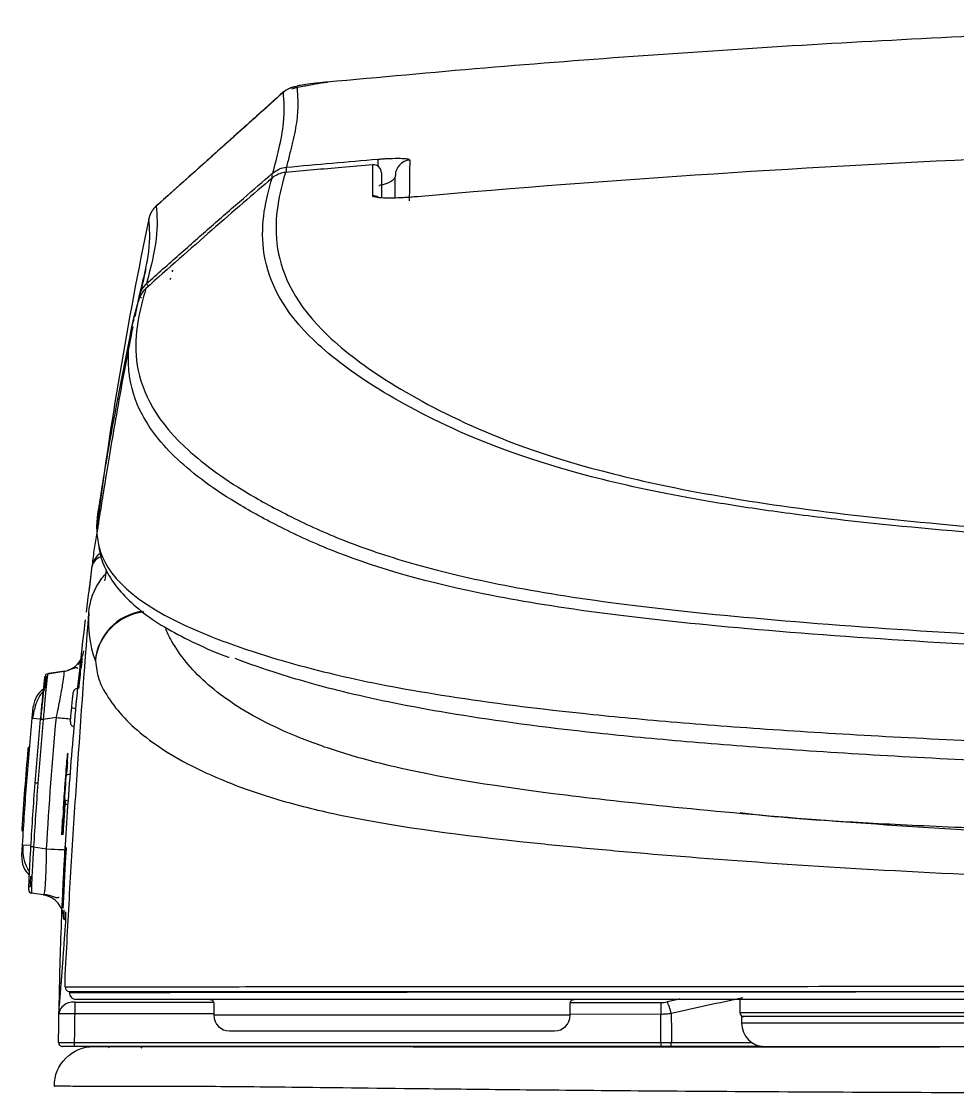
# Model space of a CAD drawing. Header units: millimetres. Extents: x -8699 to 14519, y -2727 to 7848.
# Drawn here: x 2394.3 to 2513.4, y -1554.3 to -1417.9 of the extents above; entities that cross this region are included whole.
import ezdxf

# ---------------------------------------------------------------- set-up
doc = ezdxf.new("R2010")
doc.units = ezdxf.units.MM
doc.layers.add('1', color=7, linetype='Continuous', true_color=0xffffff)
doc.layers.add('4', color=4, linetype='Continuous')

msp = doc.modelspace()

# ---------------------------------------------------------------- linework, layer by layer
at = {"layer": '1', "color": 7, "linetype": 'Continuous'}
for p, q in [((2397.62, -1500.81), (2399.66, -1500.5)), ((2399.81, -1500.47), (2397.77, -1500.78)), ((2397.09, -1528.93), (2395.55, -1528.7)), ((2399.61, -1530.33), (2399.61, -1530.33)), ((2418.75, -1542.7), (2418.75, -1544.22)), ((2464.07, -1544.22), (2464.07, -1542.7)), ((2485.68, -1542.2), (2485.68, -1543.9)), ((2485.88, -1544.4), (2485.88, -1545.22)), ((2531.68, -1544.4), (2485.88, -1544.4)), ((2420.75, -1546.22), (2462.07, -1546.22)), ((2475.62, -1548.2), (2401, -1548.2)), ((2475.08, -1548.2), (2403.01, -1548.2)), ((2446.09, -1548.3), (2444.09, -1548.3)), ((2509.09, -1548.3), (2446.09, -1548.3)), ((2488.52, -1548.2), (2475.08, -1548.2)), ((2511.09, -1548.3), (2509.09, -1548.3))]:
    msp.add_line(p, q, dxfattribs=at)
at = {"layer": '1', "color": 8, "linetype": 'Continuous'}
for p, q in [((2395.64, -1506.44), (2396.7, -1506.54)), ((2398.72, -1506.38), (2397.05, -1506.63)), ((2395.33, -1510.44), (2395.13, -1510.44)), ((2394.41, -1522.55), (2395.51, -1522.61)), ((2395.82, -1522.81), (2397.48, -1523.06)), ((2401.05, -1542.54), (2418.73, -1542.55)), ((2464.07, -1542.6), (2475.62, -1542.61)), ((2418.76, -1544.06), (2401.05, -1544.04)), ((2464.07, -1544.22), (2418.75, -1544.22)), ((2475.61, -1544.11), (2464.07, -1544.1)), ((2531.88, -1543.9), (2485.68, -1543.9)), ((2531.68, -1545.22), (2485.88, -1545.22)), ((2401, -1547.69), (2475.62, -1547.69)), ((2476.95, -1547.69), (2487.18, -1547.69))]:
    msp.add_line(p, q, dxfattribs=at)
at = {"layer": '1', "color": 7, "linetype": 'Continuous', "extrusion": (0, 0, -1)}
for centre, start, end in [((-2418.25, -1542.7), 90, 180), ((-2464.57, -1542.7), 0, 90)]:
    msp.add_arc(centre, 0.5, start, end, dxfattribs=at)
at = {"layer": '1', "color": 7, "linetype": 'Continuous'}
for centre, radius, start, end in [((2420.75, -1544.22), 2, 180, 270), ((2462.07, -1544.22), 2, 270, 0), ((2486.18, -1543.9), 0.5, 180, 270), ((2488.88, -1545.22), 3, 180, 270)]:
    msp.add_arc(centre, radius, start, end, dxfattribs=at)
for centre, major_axis, ratio, start_param, end_param in [((2428.18, -1438.39), (-0.18, 1.99), 0.076153, 0.080343, 0.847334), ((2439.07, -1437.11), (1, 0), 0.997777, 0, 1.661025), ((2439.82, -1437.37), (-0.17, 1.99), 0.077848, 0.080597, 0.970167), ((2443.84, -1437.49), (2, -0.02), 0.996638, 1.669872, 3.142708), ((2427.61, -1438.63), (1.3, -1.52), 0.471672, 3.195835, 3.81506), ((2399.22, -1497.54), (-0.52, 2.95), 0.999991, 4.063931, 4.426284), ((2399.22, -1497.54), (-0.52, 2.95), 0.999991, 3.1146, 4.004455), ((2399.37, -1497.51), (0.96, 2.84), 1, 4.478546, 4.586201), ((2399.37, -1497.51), (0.96, 2.84), 1, 3.614102, 3.63551), ((2399.37, -1497.51), (0.96, 2.84), 1, 4.25131, 4.396281), ((2397.68, -1501.2), (0.07, -0.394), 0.999991, 3.114468, 4.431644), ((2398.78, -1505.23), (0, -3), 0.999991, 3.751122, 4.615332), ((2400.24, -1516.89), (-0.499, 0.034), 0.14628, 6.279984, 7.73265), ((2400.27, -1517.33), (-0.499, 0.034), 0.23327, 6.279218, 7.601222), ((2397.32, -1524.23), (0, -3), 0.999993, 4.65667, 5.528863), ((2395.61, -1528.31), (0.034, 0.399), 0.999994, 1.608933, 3.077816), ((2396.65, -1531.9), (-0.24, -2.99), 0.999995, 1.614725, 3.074137), ((2400.37, -1540.7), (0, 0.5), 0.999682, 1.487035, 3.141593), ((2401.2, -1541.4), (0, -0.8), 0.999695, 4.628696, 6.283185), ((2595.62, -1896.22), (443.55, 0), 0.827876, 1.83913, 1.842884), ((2399.5, -1547.7), (0, -0.5), 0.999998, 4.701327, 5.282883), ((2399.5, -1547.7), (0, -0.5), 0.999998, 5.909669, 6.283185), ((2410.5, -1542.83), (0, -8.2), 0.838671, 5.426414, 5.450663), ((2415.4, -1542.83), (0, 8.9), 0.838671, 2.218455, 2.249675)]:
    msp.add_ellipse(centre, major_axis=major_axis, ratio=ratio, start_param=start_param, end_param=end_param, dxfattribs=at)
at = {"layer": '1', "color": 8, "linetype": 'Continuous'}
for centre, major_axis, ratio, start_param, end_param in [((2439.07, -1441.05), (-1, 0), 0.996949, 4.141972, 4.802533), ((2411.53, -1452.69), (-1.33, 1.49), 0.080886, 0.046969, 0.628268), ((2411.22, -1453.23), (1.96, -0.4), 0.099202, 3.138629, 3.695385), ((2405.29, -1487.27), (-1.99, 0.2), 0.996329, 5.331711, 6.245419), ((2405.27, -1487.39), (-1.98, 0.27), 0.767498, 5.274484, 6.278077), ((2410.64, -1499.77), (-6.55, -2.47), 0.995853, 4.494634, 5.835911), ((2410.64, -1499.77), (-6.95, -0.8), 0.98098, 4.716908, 6.079061), ((2401.17, -1505.17), (0.498, -0.048), 0.028717, 3.139841, 4.710662), ((2397.11, -1506.64), (0.398, -0.037), 0.002798, 1.719175, 3.14584), ((2398.28, -1506.33), (-2.99, 0.28), 0.00299, 1.719171, 2.445621), ((2400.46, -1513.85), (0.499, -0.039), 0.445327, 1.699953, 3.14515), ((2395.88, -1522.82), (0.399, -0.023), 0.008067, 1.718984, 3.145407), ((2397.04, -1523.01), (-3, 0.17), 0.008327, 1.718969, 3.145421), ((2401.05, -1544.08), (-2, 0.04), 0.770266, 4.726331, 6.283827), ((2401.05, -1544.08), (0, -2), 0.001161, 3.833051, 4.694974), ((2475.62, -1544.15), (0, -2), 0.001161, 3.833051, 4.694974), ((2476.41, -1544.06), (0.45, -1.95), 0.262355, 1.528151, 2.419698), ((2401.05, -1544.08), (2, -0.04), 0.017392, 1.572247, 3.142002), ((2401, -1547.7), (0, 0.5), 0.001144, 1.553381, 3.141593), ((2475.62, -1547.7), (0, 0.5), 0.001144, 1.553381, 3.141593), ((2476.82, -1547.7), (0, 0.5), 0.265044, 3.141593, 4.729842)]:
    msp.add_ellipse(centre, major_axis=major_axis, ratio=ratio, start_param=start_param, end_param=end_param, dxfattribs=at)
at = {"layer": '1', "color": 7, "linetype": 'Continuous'}
for points, degree, knots in [([(2595.62, -1417.88), (2588.77, -1417.91), (2575.09, -1417.95), (2554.62, -1418.34), (2534.21, -1418.94), (2513.86, -1419.8), (2493.59, -1420.88), (2473.38, -1422.21), (2453.24, -1423.76), (2439.84, -1424.99), (2433.15, -1425.6)], 3, [0, 0, 0, 0, 0.126245, 0.252101, 0.377585, 0.502714, 0.627504, 0.751972, 0.876132, 1, 1, 1, 1]), ([(2427.59, -1426.88), (2426.21, -1428.12), (2424.25, -1429.88), (2421.55, -1432.3), (2419.52, -1434.12), (2417.41, -1436), (2414.71, -1438.42), (2412.73, -1440.19), (2411.41, -1441.38)], 3, [0, 0, 0, 0, 0.255787, 0.364613, 0.500001, 0.632421, 0.75509, 1, 1, 1, 1]), ([(2433.19, -1425.63), (2432.66, -1425.7), (2431.59, -1425.86), (2430.01, -1426.17), (2428.96, -1426.4), (2428.66, -1426.5), (2428.66, -1426.5)], 3, [0, 0, 0, 0, 0.309422, 0.642013, 0.996365, 1, 1, 1, 1]), ([(2433.15, -1425.6), (2432.9, -1425.62), (2432.41, -1425.67), (2431.46, -1425.77), (2430.39, -1425.9), (2429.67, -1426.02), (2429.36, -1426.09), (2429.32, -1426.11), (2429.31, -1426.13)], 3, [0, 0, 0, 0, 0.126931, 0.251728, 0.500715, 0.751128, 0.876529, 1, 1, 1, 1]), ([(2438.98, -1436.12), (2437.66, -1436.23), (2436.34, -1436.34), (2432.63, -1436.65), (2430.24, -1436.86), (2427.86, -1437.08)], 3, [0, 0, 0, 0, 0.355872, 0.355872, 1, 1, 1, 1]), ([(2426.15, -1437.81), (2423.82, -1439.78), (2421.23, -1442.02), (2415.77, -1446.8), (2412.96, -1449.28), (2410.11, -1451.83)], 3, [0, 0, 0, 0, 0.5, 0.5, 1, 1, 1, 1]), ([(2427.86, -1437.08), (2427.61, -1437.1), (2427.36, -1437.15), (2426.87, -1437.33), (2426.62, -1437.46), (2426.31, -1437.67), (2426.23, -1437.74), (2426.15, -1437.81)], 3, [0, 0, 0, 0, 0.388516, 0.388516, 0.830637, 0.830637, 1, 1, 1, 1]), ([(2441.84, -1437.47), (2441.84, -1437.52), (2441.83, -1437.62), (2441.74, -1437.83), (2441.56, -1438.06), (2441.23, -1438.28), (2440.88, -1438.46), (2440.43, -1438.61), (2440.01, -1438.7), (2439.82, -1438.74)], 3, [0, 0, 0, 0, 0.125204, 0.250395, 0.500369, 0.635922, 0.750654, 0.887304, 1, 1, 1, 1]), ([(2444.41, -1440.18), (2444.15, -1440.2), (2443.37, -1440.27), (2442.1, -1440.33), (2440.85, -1440.35), (2439.96, -1440.31), (2439.61, -1440.25), (2439.57, -1440.24), (2439.57, -1440.24)], 3, [0, 0, 0, 0, 0.093888, 0.29102, 0.50007, 0.727793, 0.949984, 1, 1, 1, 1]), ([(2411.63, -1441.13), (2411.59, -1441.15), (2411.55, -1441.19), (2411.51, -1441.22), (2411.5, -1441.23)], 3, [0, 0, 0, 0, 0.747435, 1, 1, 1, 1]), ([(2410.11, -1449.23), (2410.09, -1449.33), (2410.03, -1449.62), (2409.9, -1450.28), (2409.69, -1451.19), (2409.51, -1451.91), (2409.41, -1452.32)], 3, [0, 0, 0, 0, 0.17163, 0.398822, 0.681611, 1, 1, 1, 1]), ([(2410.11, -1451.83), (2409.87, -1452.04), (2409.67, -1452.3), (2409.35, -1452.84), (2409.23, -1453.15), (2409.17, -1453.45)], 3, [0, 0, 0, 0, 0.499876, 0.499876, 1, 1, 1, 1]), ([(2403.91, -1482.91), (2403.93, -1482.8), (2403.96, -1482.6), (2404.07, -1481.94), (2404.21, -1481.04), (2404.45, -1479.49), (2404.85, -1476.96), (2405.49, -1473.07), (2406.26, -1468.53), (2407.17, -1463.51), (2407.93, -1459.47), (2408.38, -1457.2), (2408.48, -1456.71)], 3, [0, 0, 0, 0, 0.068887, 0.137277, 0.205875, 0.275392, 0.412412, 0.550148, 0.687315, 0.824815, 0.962146, 1, 1, 1, 1]), ([(2408.42, -1456.26), (2407.71, -1459.59), (2406.4, -1466.27), (2404.96, -1474.08), (2404.23, -1478.81), (2404.06, -1479.92)], 3, [0, 0, 0, 0, 0.451646, 0.872613, 1, 1, 1, 1]), ([(2404.03, -1479.94), (2404.03, -1479.94), (2404.03, -1479.95), (2403.81, -1481.34), (2403.75, -1482.72), (2404.02, -1484.1)], 3, [0, 0, 0, 0, 0.004045, 0.004045, 1, 1, 1, 1]), ([(2403.31, -1487), (2403.39, -1486.29), (2403.55, -1484.93), (2403.79, -1483.57), (2403.91, -1482.91)], 3, [0, 0, 0, 0, 0.516093, 1, 1, 1, 1]), ([(2404.13, -1484.81), (2404.2, -1485.32), (2404.5, -1486.6), (2405.53, -1488.68), (2407.28, -1490.94), (2409.72, -1493.09), (2412.71, -1495.09), (2416.36, -1496.94), (2419.03, -1498.14), (2420.66, -1498.72), (2420.69, -1498.73)], 3, [0, 0, 0, 0, 0.100512, 0.252191, 0.412593, 0.568239, 0.718305, 0.861256, 0.997231, 1, 1, 1, 1]), ([(2402.85, -1493.09), (2402.96, -1491.57), (2403.47, -1490.04), (2404.7, -1488.44), (2404.9, -1488.21), (2405.11, -1487.99)], 3, [0, 0, 0, 0, 0.854267, 0.854267, 1, 1, 1, 1]), ([(2403.29, -1487.11), (2403.3, -1487.08), (2403.3, -1487.05), (2403.3, -1487.01), (2403.3, -1487), (2403.31, -1487)], 3, [0, 0, 0, 0, 0.55422, 0.55422, 1, 1, 1, 1]), ([(2399.96, -1536.98), (2400.16, -1533.32), (2400.35, -1529.66), (2400.78, -1522.35), (2401.02, -1518.69), (2401.76, -1507.72), (2402.29, -1500.41), (2402.85, -1493.09)], 3, [0, 0, 0, 0, 0.25, 0.25, 0.5, 0.5, 1, 1, 1, 1]), ([(2399.05, -1544.04), (2399.13, -1540.39), (2399.3, -1533), (2399.88, -1521.82), (2400.7, -1510.42), (2401.58, -1501.11), (2402.23, -1495.61), (2402.43, -1493.96)], 3, [0, 0, 0, 0, 0.21891, 0.442114, 0.669576, 0.901266, 1, 1, 1, 1]), ([(2401.81, -1498.9), (2401.81, -1498.92), (2401.8, -1498.94), (2401.78, -1499.15), (2401.75, -1499.46), (2401.71, -1499.76), (2401.7, -1499.92)], 3, [0, 0, 0, 0, 0.25011, 0.499976, 0.749877, 1, 1, 1, 1]), ([(2401.97, -1498.9), (2401.92, -1498.9), (2401.83, -1498.9), (2401.81, -1498.9), (2401.81, -1498.9)], 3, [0, 0, 0, 0, 0.503731, 1, 1, 1, 1]), ([(2401.9, -1500.09), (2401.92, -1499.9), (2401.96, -1499.52), (2402, -1499.19), (2402, -1499.15), (2402.01, -1499.13)], 3, [0, 0, 0, 0, 0.344731, 0.678, 1, 1, 1, 1]), ([(2595.64, -1513.71), (2582.53, -1513.71), (2569.51, -1513.55), (2551.04, -1513.14), (2545.02, -1512.97), (2533.24, -1512.59), (2527.51, -1512.37), (2511.11, -1511.65), (2501.09, -1511.09), (2487.35, -1510.14), (2482.97, -1509.81), (2474.82, -1509.1), (2471.05, -1508.74), (2460.57, -1507.61), (2454.67, -1506.81), (2444.46, -1505.14), (2440.23, -1504.29), (2432.91, -1502.57), (2429.83, -1501.7), (2425.02, -1500.18), (2423.15, -1499.53), (2421.46, -1498.88)], 3, [0, 0, 0, 0, 0.129321, 0.129321, 0.193981, 0.193981, 0.258642, 0.258642, 0.387963, 0.387963, 0.452623, 0.452623, 0.517284, 0.517284, 0.646605, 0.646605, 0.775926, 0.775926, 0.905247, 0.905247, 1, 1, 1, 1]), ([(2401.44, -1500.12), (2401.38, -1500.08), (2401.23, -1500.03), (2400.83, -1500.15), (2400.39, -1500.29), (2400.15, -1500.39)], 3, [0, 0, 0, 0, 0.260912, 0.639495, 1, 1, 1, 1]), ([(2401.59, -1502.7), (2401.59, -1502.62), (2401.63, -1502.25), (2401.72, -1501.34), (2401.8, -1500.6), (2401.84, -1500.2), (2401.84, -1500.19)], 3, [0, 0, 0, 0, 0.090492, 0.394855, 0.99912, 1, 1, 1, 1]), ([(2396.71, -1506.6), (2396.75, -1506.25), (2396.81, -1505.54), (2396.91, -1504.52), (2397.01, -1503.57), (2397.1, -1502.74), (2397.17, -1502.06), (2397.23, -1501.56), (2397.27, -1501.23), (2397.27, -1501.18), (2397.28, -1501.16)], 3, [0, 0, 0, 0, 0.125685, 0.250708, 0.375275, 0.499799, 0.62445, 0.749211, 0.87431, 1, 1, 1, 1]), ([(2397.62, -1500.81), (2397.61, -1500.83), (2397.59, -1500.88), (2397.55, -1501.23), (2397.49, -1501.77), (2397.39, -1502.71), (2397.24, -1504.32), (2397.12, -1505.83), (2397.05, -1506.63)], 3, [0, 0, 0, 0, 0.126583, 0.252132, 0.37697, 0.501427, 0.735731, 1, 1, 1, 1]), ([(2397.43, -1501.13), (2397.43, -1501.15), (2397.43, -1501.2), (2397.39, -1501.53), (2397.34, -1502.02), (2397.3, -1502.46), (2397.27, -1502.69)], 3, [0, 0, 0, 0, 0.255469, 0.50968, 0.763093, 1, 1, 1, 1]), ([(2397.28, -1501.16), (2397.32, -1501.15), (2397.39, -1501.14), (2397.42, -1501.14), (2397.42, -1501.13)], 3, [0, 0, 0, 0, 0.57317, 1, 1, 1, 1]), ([(2397.24, -1502.87), (2397.17, -1502.92), (2396.94, -1503.14), (2396.45, -1503.76), (2396.07, -1504.7), (2395.82, -1505.71), (2395.73, -1506.21), (2395.69, -1506.45)], 3, [0, 0, 0, 0, 0.070537, 0.252313, 0.62759, 0.815931, 1, 1, 1, 1]), ([(2400.67, -1505.12), (2400.67, -1505.12), (2400.67, -1505.11), (2400.69, -1504.89), (2400.71, -1504.67), (2400.75, -1504.27), (2400.77, -1504.07), (2400.81, -1503.74), (2400.82, -1503.59), (2400.85, -1503.36), (2400.85, -1503.27), (2400.86, -1503.2), (2400.86, -1503.19), (2400.86, -1503.18)], 3, [0, 0, 0, 0, 0.007388, 0.007388, 0.241168, 0.241168, 0.473403, 0.473403, 0.704749, 0.704749, 0.935271, 0.935271, 1, 1, 1, 1]), ([(2401.4, -1502.72), (2401.39, -1502.71), (2401.33, -1502.7), (2401.21, -1502.73), (2401.08, -1502.79), (2400.99, -1502.87), (2400.93, -1502.96), (2400.9, -1503.03), (2400.88, -1503.08), (2400.87, -1503.12), (2400.87, -1503.13), (2400.87, -1503.14), (2400.87, -1503.15), (2400.87, -1503.16), (2400.86, -1503.17), (2400.86, -1503.18)], 3, [0, 0, 0, 0, 0.027392, 0.207427, 0.350439, 0.470549, 0.571528, 0.653308, 0.713613, 0.742402, 0.761748, 0.782898, 0.818329, 0.9061, 1, 1, 1, 1]), ([(2395.64, -1506.44), (2395.65, -1506.35), (2395.67, -1506.15), (2395.7, -1505.77), (2395.74, -1505.36), (2395.78, -1505), (2395.79, -1504.96), (2395.79, -1504.94)], 3, [0, 0, 0, 0, 0.125411, 0.250647, 0.500193, 0.74977, 1, 1, 1, 1]), ([(2400.51, -1506.92), (2400.5, -1506.95), (2400.5, -1506.97), (2400.5, -1506.97), (2400.5, -1506.94), (2400.51, -1506.8), (2400.52, -1506.7), (2400.55, -1506.44), (2400.56, -1506.28), (2400.59, -1505.92), (2400.61, -1505.72), (2400.65, -1505.39), (2400.66, -1505.25), (2400.67, -1505.12)], 3, [0, 0, 0, 0, 0.122447, 0.122447, 0.311482, 0.311482, 0.50074, 0.50074, 0.690449, 0.690449, 0.881885, 0.881885, 1, 1, 1, 1]), ([(2394.41, -1522.55), (2394.58, -1519.87), (2394.92, -1514.5), (2395.4, -1509.14), (2395.64, -1506.44)], 3, [0, 0, 0, 0, 0.498298, 1, 1, 1, 1]), ([(2396.02, -1514.73), (2396.13, -1513.38), (2396.34, -1510.66), (2396.59, -1507.96), (2396.71, -1506.6)], 3, [0, 0, 0, 0, 0.499955, 1, 1, 1, 1]), ([(2400.51, -1506.9), (2400.5, -1506.91), (2400.5, -1506.95), (2400.5, -1507), (2400.5, -1507.03), (2400.5, -1507.08), (2400.52, -1507.16), (2400.56, -1507.27), (2400.65, -1507.39), (2400.79, -1507.48), (2400.9, -1507.51), (2400.95, -1507.51)], 3, [0, 0, 0, 0, 0.310614, 0.339013, 0.362028, 0.401863, 0.471027, 0.569878, 0.70917, 0.856218, 1, 1, 1, 1]), ([(2395.19, -1510.24), (2395.19, -1510.23), (2395.2, -1510.22), (2395.2, -1510.15), (2395.2, -1510.14), (2395.21, -1510.12)], 3, [0, 0, 0, 0, 0.109193, 0.109193, 1, 1, 1, 1]), ([(2394.38, -1520.55), (2394.48, -1518.86), (2394.6, -1517.18), (2394.85, -1513.81), (2394.99, -1512.13), (2395.13, -1510.44)], 3, [0, 0, 0, 0, 0.499971, 0.499971, 1, 1, 1, 1]), ([(2395.13, -1510.44), (2395.13, -1510.42), (2395.14, -1510.4), (2395.14, -1510.36), (2395.14, -1510.34), (2395.14, -1510.3), (2395.15, -1510.28), (2395.15, -1510.26), (2395.15, -1510.25), (2395.15, -1510.24), (2395.15, -1510.24), (2395.15, -1510.24)], 3, [0, 0, 0, 0, 0.215979, 0.215979, 0.431977, 0.431977, 0.647662, 0.647662, 0.862606, 0.862606, 1, 1, 1, 1]), ([(2395.15, -1510.24), (2395.15, -1510.24), (2395.15, -1510.24), (2395.15, -1510.24), (2395.15, -1510.24), (2395.15, -1510.24), (2395.15, -1510.24), (2395.15, -1510.24)], 3, [0, 0, 0, 0, 0.500038, 0.500038, 0.851843, 0.851843, 1, 1, 1, 1]), ([(2395.17, -1510.24), (2395.17, -1510.24), (2395.17, -1510.24), (2395.18, -1510.24), (2395.18, -1510.24), (2395.18, -1510.24), (2395.18, -1510.24), (2395.18, -1510.24)], 3, [0, 0, 0, 0, 0.500035, 0.500035, 0.85184, 0.85184, 1, 1, 1, 1]), ([(2399.61, -1518.13), (2399.67, -1517.24), (2399.74, -1516.25), (2399.9, -1513.96), (2400, -1512.71), (2400.14, -1511.1), (2400.17, -1510.76), (2400.14, -1511.19), (2400.08, -1511.95), (2399.91, -1514.14), (2399.81, -1515.57), (2399.62, -1518.24), (2399.54, -1519.5), (2399.44, -1521.09), (2399.41, -1521.45), (2399.43, -1521.02), (2399.47, -1520.27), (2399.54, -1519.16)], 3, [0, 0, 0, 0, 0.092383, 0.092383, 0.222042, 0.222042, 0.351702, 0.351702, 0.481361, 0.481361, 0.611021, 0.611021, 0.740681, 0.740681, 0.87034, 0.87034, 1, 1, 1, 1]), ([(2399.74, -1516.86), (2399.77, -1516.42), (2399.8, -1515.96), (2399.87, -1515.08), (2399.9, -1514.64), (2399.94, -1514.08), (2399.95, -1513.94), (2399.96, -1513.81)], 3, [0, 0, 0, 0, 0.429317, 0.429317, 0.85592, 0.85592, 1, 1, 1, 1]), ([(2395.48, -1522.79), (2395.56, -1521.44), (2395.72, -1518.76), (2395.92, -1516.07), (2396.02, -1514.73)], 3, [0, 0, 0, 0, 0.501544, 1, 1, 1, 1]), ([(2399.79, -1516.72), (2399.78, -1516.78), (2399.78, -1516.84), (2399.69, -1518.12), (2399.61, -1519.24), (2399.51, -1520.86), (2399.48, -1521.29), (2399.47, -1521.29), (2399.49, -1520.83), (2399.59, -1519.22), (2399.66, -1518.07), (2399.74, -1516.86)], 3, [0, 0, 0, 0, 0.012263, 0.012263, 0.259197, 0.259197, 0.506132, 0.506132, 0.753066, 0.753066, 1, 1, 1, 1]), ([(2399.83, -1517.15), (2399.75, -1518.23), (2399.68, -1519.24), (2399.58, -1520.78), (2399.55, -1521.24), (2399.53, -1521.35), (2399.55, -1520.96), (2399.63, -1519.52), (2399.7, -1518.46), (2399.78, -1517.3)], 3, [0, 0, 0, 0, 0.236002, 0.236002, 0.490668, 0.490668, 0.745334, 0.745334, 1, 1, 1, 1]), ([(2485.7, -1518.46), (2487.34, -1518.68), (2489.35, -1518.89), (2494.28, -1519.3), (2497.26, -1519.5), (2504.08, -1519.88), (2507.94, -1520.07), (2514.32, -1520.35), (2516.54, -1520.44), (2520.04, -1520.59), (2521.23, -1520.64), (2523.05, -1520.72), (2523.66, -1520.75), (2524.9, -1520.8), (2525.52, -1520.83), (2526.78, -1520.88), (2527.42, -1520.91), (2528.39, -1520.96), (2528.72, -1520.97), (2529.39, -1521), (2529.73, -1521.02), (2531.45, -1521.09), (2532.91, -1521.16), (2536, -1521.29), (2537.63, -1521.35), (2541.05, -1521.49), (2542.85, -1521.56), (2546.91, -1521.71), (2549.19, -1521.79), (2551.54, -1521.86)], 3, [0, 0, 0, 0, 0.178863, 0.178863, 0.370095, 0.370095, 0.561326, 0.561326, 0.656941, 0.656941, 0.704749, 0.704749, 0.728653, 0.728653, 0.752557, 0.752557, 0.776461, 0.776461, 0.788413, 0.788413, 0.800364, 0.800364, 0.848172, 0.848172, 0.89598, 0.89598, 0.943788, 0.943788, 1, 1, 1, 1]), ([(2394.37, -1520.75), (2394.37, -1520.75), (2394.37, -1520.74), (2394.37, -1520.73), (2394.37, -1520.72), (2394.37, -1520.69), (2394.37, -1520.67), (2394.37, -1520.63), (2394.37, -1520.61), (2394.38, -1520.58), (2394.38, -1520.56), (2394.38, -1520.55)], 3, [0, 0, 0, 0, 0.214362, 0.214362, 0.428713, 0.428713, 0.643227, 0.643227, 0.85814, 0.85814, 1, 1, 1, 1]), ([(2394.33, -1524.06), (2394.33, -1524.05), (2394.33, -1524.04), (2394.33, -1523.92), (2394.34, -1523.64), (2394.37, -1523.14), (2394.4, -1522.75), (2394.41, -1522.55)], 3, [0, 0, 0, 0, 0.125392, 0.250602, 0.500113, 0.749731, 1, 1, 1, 1]), ([(2394.46, -1522.55), (2394.43, -1522.89), (2394.43, -1523.66), (2394.62, -1524.71), (2394.97, -1525.48), (2395.2, -1525.83), (2395.29, -1525.94)], 3, [0, 0, 0, 0, 0.284847, 0.645505, 0.876119, 1, 1, 1, 1]), ([(2395.21, -1528.27), (2395.21, -1528.25), (2395.21, -1528.19), (2395.22, -1527.79), (2395.27, -1526.79), (2395.34, -1525.25), (2395.42, -1523.87), (2395.46, -1523.15), (2395.48, -1522.79)], 3, [0, 0, 0, 0, 0.086531, 0.218183, 0.477653, 0.737377, 0.869336, 1, 1, 1, 1]), ([(2395.82, -1522.81), (2395.82, -1522.84), (2395.76, -1523.65), (2395.67, -1525.21), (2395.58, -1527.09), (2395.53, -1528.43), (2395.54, -1528.61), (2395.55, -1528.7)], 3, [0, 0, 0, 0, 0.010783, 0.262743, 0.505611, 0.743214, 1, 1, 1, 1]), ([(2399.81, -1522.73), (2399.8, -1522.88), (2399.78, -1523.18), (2399.74, -1523.91), (2399.68, -1524.95), (2399.61, -1526.29), (2399.54, -1527.63), (2399.49, -1528.82), (2399.44, -1529.76), (2399.42, -1530.27), (2399.41, -1530.49), (2399.41, -1530.51), (2399.41, -1530.52)], 3, [0, 0, 0, 0, 0.06338, 0.127001, 0.251257, 0.375101, 0.500144, 0.62517, 0.748939, 0.873079, 0.936621, 1, 1, 1, 1]), ([(2399.61, -1530.33), (2399.61, -1530.3), (2399.62, -1530.26), (2399.63, -1529.9), (2399.66, -1529.32), (2399.7, -1528.53), (2399.74, -1527.6), (2399.8, -1526.41), (2399.88, -1525.05), (2399.95, -1523.75), (2399.99, -1523.15), (2400.01, -1522.89)], 3, [0, 0, 0, 0, 0.095031, 0.192572, 0.292633, 0.395222, 0.500346, 0.594215, 0.749911, 0.890187, 1, 1, 1, 1]), ([(2395.4, -1527.93), (2395.4, -1527.92), (2395.4, -1527.85), (2395.42, -1527.5), (2395.45, -1526.97), (2395.47, -1526.54)], 3, [0, 0, 0, 0, 0.1663, 0.464226, 1, 1, 1, 1]), ([(2397.09, -1528.93), (2397.12, -1528.91), (2397.15, -1528.89), (2397.17, -1528.82), (2397.18, -1528.81)], 3, [0, 0, 0, 0, 0.962786, 1, 1, 1, 1]), ([(2397.17, -1528.83), (2397.27, -1528.85), (2397.48, -1528.89), (2397.9, -1529), (2398.38, -1529.17), (2398.8, -1529.29), (2399, -1529.24), (2399.08, -1529.18)], 3, [0, 0, 0, 0, 0.095463, 0.195352, 0.419466, 0.697557, 1, 1, 1, 1]), ([(2399.61, -1530.33), (2399.59, -1530.33), (2399.54, -1530.34), (2399.47, -1530.38), (2399.42, -1530.45), (2399.41, -1530.49), (2399.41, -1530.52)], 3, [0, 0, 0, 0, 0.244425, 0.499971, 0.755533, 1, 1, 1, 1]), ([(2399.41, -1530.52), (2399.43, -1530.52), (2399.45, -1530.52), (2399.56, -1530.52), (2399.61, -1530.52)], 3, [0, 0, 0, 0, 0.494779, 1, 1, 1, 1]), ([(2399.61, -1530.52), (2399.61, -1530.5), (2399.62, -1530.48), (2399.62, -1530.43), (2399.62, -1530.42)], 3, [0, 0, 0, 0, 0.929087, 1, 1, 1, 1]), ([(2399.81, -1532.03), (2399.81, -1532.01), (2399.82, -1531.99), (2399.82, -1531.89), (2399.82, -1531.85)], 3, [0, 0, 0, 0, 0.640583, 1, 1, 1, 1]), ([(2399.87, -1540.65), (2399.87, -1540.65), (2399.86, -1540.65), (2399.84, -1540.63), (2399.83, -1540.55), (2399.82, -1540.34), (2399.82, -1539.78), (2399.86, -1538.76), (2399.91, -1537.77), (2399.94, -1537.2), (2399.96, -1536.98)], 3, [0, 0, 0, 0, 0.039834, 0.095031, 0.165446, 0.251113, 0.500048, 0.748985, 0.906231, 1, 1, 1, 1]), ([(2400.37, -1541.2), (2400.5, -1541.2), (2400.75, -1541.2), (2401.35, -1541.2), (2402.01, -1541.2), (2402.69, -1541.2), (2403.33, -1541.2), (2404.67, -1541.2), (2406.31, -1541.2), (2407.95, -1541.2), (2408.56, -1541.2), (2409.44, -1541.2), (2410.91, -1541.2), (2413.29, -1541.2), (2416.59, -1541.2), (2420.51, -1541.2), (2424.17, -1541.2), (2427.19, -1541.2), (2430.56, -1541.2), (2434.91, -1541.2), (2439.71, -1541.2), (2443.77, -1541.2), (2447.3, -1541.2), (2451.32, -1541.2), (2456.81, -1541.2), (2462.8, -1541.2), (2468.76, -1541.2), (2474.33, -1541.2), (2479.87, -1541.2), (2485.39, -1541.2), (2488.8, -1541.2), (2491.38, -1541.2), (2493.19, -1541.2), (2494.83, -1541.2), (2496.91, -1541.2), (2507.93, -1541.2), (2521.65, -1541.2), (2537.02, -1541.2), (2542.9, -1541.2), (2547.71, -1541.2), (2551.6, -1541.2), (2556.79, -1541.2), (2564.25, -1541.2), (2574.26, -1541.2), (2584.9, -1541.2), (2592.05, -1541.2), (2595.65, -1541.2)], 3, [0, 0, 0, 0, 0.029213, 0.056127, 0.089524, 0.108719, 0.123285, 0.1502, 0.218253, 0.230669, 0.239377, 0.249751, 0.275497, 0.307909, 0.349367, 0.397946, 0.434945, 0.453754, 0.476323, 0.516443, 0.548737, 0.567517, 0.586101, 0.605127, 0.627029, 0.661391, 0.679031, 0.693875, 0.720566, 0.733984, 0.745639, 0.75151, 0.756806, 0.761525, 0.765665, 0.774584, 0.85452, 0.87079, 0.884577, 0.895784, 0.904057, 0.911142, 0.931013, 0.953944, 0.976893, 1, 1, 1, 1]), ([(2595.65, -1542.2), (2588.4, -1542.2), (2580.97, -1542.2), (2573.8, -1542.2), (2566.58, -1542.2), (2552.65, -1542.2), (2538.99, -1542.2), (2525.88, -1542.2), (2513.66, -1542.2), (2501.73, -1542.2), (2491.13, -1542.2), (2480.53, -1542.2), (2471.67, -1542.2), (2463.2, -1542.2), (2455.93, -1542.2), (2449.18, -1542.2), (2443.4, -1542.2), (2438.2, -1542.2), (2433.61, -1542.2), (2429.47, -1542.2), (2425.8, -1542.2), (2422.5, -1542.2), (2419.42, -1542.2), (2413.79, -1542.2), (2409.91, -1542.2), (2406.26, -1542.2), (2404.08, -1542.2), (2401.9, -1542.2), (2401.2, -1542.2)], 2, [0, 0, 0, 0.03125, 0.03125, 0.0625, 0.0625, 0.125, 0.125, 0.1875, 0.1875, 0.25, 0.25, 0.3125, 0.3125, 0.375, 0.375, 0.4375, 0.4375, 0.5, 0.5, 0.5625, 0.5625, 0.625, 0.625, 0.75, 0.75, 0.875, 0.875, 1, 1, 1]), ([(2399, -1547.69), (2399.01, -1547.03), (2399.01, -1546.36), (2399.03, -1545.14), (2399.04, -1544.59), (2399.05, -1544.04)], 3, [0, 0, 0, 0, 0.546995, 0.546995, 1, 1, 1, 1]), ([(2399.04, -1547.69), (2399.03, -1547.74), (2399.03, -1547.83), (2399.08, -1547.97), (2399.18, -1548.09), (2399.27, -1548.14), (2399.32, -1548.16)], 3, [0, 0, 0, 0, 0.241566, 0.494695, 0.750848, 1, 1, 1, 1]), ([(2405.31, -1548.2), (2405.31, -1548.2), (2405.31, -1548.2), (2405.3, -1548.2), (2405.3, -1548.2), (2405.29, -1548.2), (2405.27, -1548.2), (2405.26, -1548.2), (2405.26, -1548.2), (2405.25, -1548.2)], 3, [0, 0, 0, 0, 0.03969, 0.03969, 0.19845, 0.19845, 0.833491, 0.833491, 1, 1, 1, 1]), ([(2407.17, -1548.2), (2407.11, -1548.2), (2407.04, -1548.2), (2406.86, -1548.2), (2406.76, -1548.2), (2406.55, -1548.2), (2406.44, -1548.2), (2406.22, -1548.2), (2406.1, -1548.2), (2405.89, -1548.2), (2405.79, -1548.2), (2405.61, -1548.2), (2405.53, -1548.2), (2405.41, -1548.2), (2405.36, -1548.2), (2405.32, -1548.2), (2405.31, -1548.2), (2405.31, -1548.2)], 3, [0, 0, 0, 0, 0.130326, 0.130326, 0.260666, 0.260666, 0.390799, 0.390799, 0.520489, 0.520489, 0.649766, 0.649766, 0.778838, 0.778838, 0.908004, 0.908004, 1, 1, 1, 1])]:
    msp.add_open_spline(points, degree=degree, knots=knots, dxfattribs=at)
for points, degree in [([(2427.73, -1426.74), (2419.81, -1433.9), (2411.69, -1441.09)], 2), ([(2595.64, -1433.55), (2545.25, -1433.56), (2494.87, -1435.77), (2444.67, -1440.16)], 3), ([(2440.07, -1437.11), (2440.07, -1438.09), (2440.07, -1439.14), (2440.07, -1440.26)], 3), ([(2441.81, -1440.3), (2441.82, -1439.32), (2441.83, -1438.38), (2441.84, -1437.47)], 3), ([(2411.54, -1441.2), (2410.69, -1441.97), (2410.48, -1442.99)], 2), ([(2410.47, -1443), (2407.76, -1456.04), (2405.54, -1469.18), (2403.82, -1482.39)], 3), ([(2409.26, -1452.82), (2409.55, -1451.65), (2409.83, -1450.54), (2410.05, -1449.5)], 3), ([(2408.75, -1455.36), (2408.92, -1454.52), (2409.09, -1453.67), (2409.26, -1452.82)], 3), ([(2409.29, -1452.72), (2409.26, -1452.82)], 1), ([(2407.89, -1461.32), (2407.79, -1458.41), (2408.48, -1455.75), (2409.17, -1453.45)], 3), ([(2402.55, -1492.96), (2402.79, -1491.01), (2403.04, -1489.06), (2403.29, -1487.11)], 3), ([(2403.24, -1487.05), (2403.11, -1488.12), (2402.99, -1489.18), (2402.86, -1490.25)], 3), ([(2405.04, -1487.58), (2404.98, -1488.05), (2404.92, -1488.52), (2404.86, -1488.99)], 3), ([(2401.96, -1498.97), (2401.96, -1498.93), (2401.96, -1498.92), (2401.97, -1498.9)], 3), ([(2397.4, -1501.45), (2397.43, -1501.14)], 1), ([(2397.77, -1500.78), (2397.77, -1500.78), (2397.7, -1500.79), (2397.62, -1500.81)], 3), ([(2400.06, -1513.43), (2400.1, -1512.93), (2400.13, -1512.49), (2400.17, -1512.11)], 3), ([(2399.96, -1513.81), (2399.97, -1513.79), (2399.97, -1513.77), (2399.97, -1513.74)], 3), ([(2399.61, -1518.14), (2399.6, -1518.26)], 1), ([(2394.4, -1520.87), (2394.4, -1520.86), (2394.4, -1520.84), (2394.4, -1520.79)], 3), ([(2399.9, -1531.07), (2399.88, -1531.66), (2399.86, -1532.24), (2399.85, -1532.82)], 3), ([(2399.83, -1532.83), (2399.45, -1538.41), (2399.07, -1543.07)], 2), ([(2399.65, -1532.01), (2399.7, -1532.02), (2399.76, -1532.02), (2399.81, -1532.03)], 3), ([(2475.62, -1542.61), (2475.89, -1542.61), (2476.16, -1542.58), (2476.41, -1542.52)], 3), ([(2486.03, -1542), (2482.99, -1542.66), (2479.97, -1543.34), (2476.94, -1544.02)], 3), ([(2401, -1548.2), (2400.2, -1548.2), (2399.5, -1548.2), (2399.5, -1548.2)], 3)]:
    msp.add_open_spline(points, degree=degree, dxfattribs=at)
at = {"layer": '1', "color": 8, "linetype": 'Continuous'}
for points, knots in [([(2426.27, -1437.14), (2426.53, -1436.08), (2427.13, -1433.79), (2427.85, -1430.11), (2427.69, -1427.95), (2427.59, -1426.88)], [0, 0, 0, 0, 0.237223, 0.540651, 1, 1, 1, 1]), ([(2429.31, -1426.13), (2429.34, -1426.43), (2429.39, -1427.03), (2429.44, -1428.07), (2429.42, -1429.2), (2429.28, -1430.85), (2428.9, -1432.71), (2428.39, -1434.76), (2428.12, -1435.86), (2427.98, -1436.41)], [0, 0, 0, 0, 0.125001, 0.249997, 0.374992, 0.49999, 0.749992, 0.874995, 1, 1, 1, 1]), ([(2426.27, -1437.14), (2426.54, -1436.95), (2427.05, -1436.57), (2427.68, -1436.46), (2427.98, -1436.41)], [0, 0, 0, 0, 0.519015, 1, 1, 1, 1]), ([(2438.98, -1440.06), (2438.98, -1440.01), (2438.98, -1439.95), (2438.98, -1439.69), (2438.98, -1439.49), (2438.98, -1438.48), (2438.98, -1437.7), (2438.98, -1436.68), (2438.98, -1436.39), (2438.98, -1436.12)], [0, 0, 0, 0, 0.03674, 0.03674, 0.183698, 0.183698, 0.771537, 0.771537, 1, 1, 1, 1]), ([(2439.64, -1435.39), (2439.79, -1435.38), (2440.11, -1435.35), (2440.72, -1435.31), (2441.73, -1435.27), (2442.82, -1435.27), (2443.41, -1435.34), (2443.64, -1435.43), (2443.66, -1435.48), (2443.67, -1435.51)], [0, 0, 0, 0, 0.060596, 0.123917, 0.248819, 0.499605, 0.748837, 0.871885, 1, 1, 1, 1]), ([(2443.67, -1435.51), (2443.66, -1436.32), (2443.64, -1437.95), (2443.62, -1439.76), (2443.61, -1440.67)], [0, 0, 0, 0, 0.497923, 1, 1, 1, 1]), ([(2410.2, -1451.2), (2410.89, -1450.58), (2412.28, -1449.35), (2414.36, -1447.51), (2416.42, -1445.69), (2419.16, -1443.29), (2422.5, -1440.38), (2425.03, -1438.21), (2426.27, -1437.14)], [0, 0, 0, 0, 0.12546, 0.250371, 0.376601, 0.501619, 0.75539, 1, 1, 1, 1]), ([(2499.08, -1481.31), (2497.47, -1481.13), (2495.87, -1480.94), (2492.8, -1480.55), (2491.31, -1480.36), (2486.98, -1479.75), (2484.28, -1479.34), (2476.64, -1478.03), (2472.18, -1477.1), (2460.37, -1474.17), (2454.71, -1472.11), (2445.4, -1467.96), (2441.67, -1465.89), (2435.35, -1461.83), (2432.85, -1459.82), (2427.05, -1453.98), (2425.48, -1450.27), (2424.67, -1443.48), (2425.38, -1440.42), (2426.15, -1437.81)], [0, 0, 0, 0, 0.015625, 0.015625, 0.03125, 0.03125, 0.0625, 0.0625, 0.125, 0.125, 0.25, 0.25, 0.375, 0.375, 0.5, 0.5, 0.75, 0.75, 1, 1, 1, 1]), ([(2427.86, -1437.08), (2427.09, -1439.68), (2426.38, -1442.74), (2427.17, -1449.52), (2428.72, -1453.22), (2434.47, -1459.06), (2436.96, -1461.07), (2443.22, -1465.13), (2446.93, -1467.2), (2456.17, -1471.36), (2461.77, -1473.43), (2473.48, -1476.38), (2477.91, -1477.33), (2488.03, -1479.08), (2493.73, -1479.9), (2500.22, -1480.64)], [0, 0, 0, 0, 0.25, 0.25, 0.5, 0.5, 0.625, 0.625, 0.75, 0.75, 0.875, 0.875, 0.9375, 0.9375, 1, 1, 1, 1]), ([(2444.67, -1440.16), (2443.77, -1440.24), (2442.9, -1440.3), (2441.42, -1440.35), (2440.81, -1440.35), (2439.39, -1440.3), (2438.98, -1440.2), (2438.98, -1440.06)], [0, 0, 0, 0, 0.25, 0.25, 0.5, 0.5, 1, 1, 1, 1]), ([(2411.41, -1441.38), (2411.51, -1442.51), (2411.61, -1443.89), (2411.22, -1447.17), (2410.72, -1449.08), (2410.2, -1451.2)], [0, 0, 0, 0, 0.5, 0.5, 1, 1, 1, 1]), ([(2410.05, -1449.5), (2410.23, -1448.66), (2410.38, -1447.87), (2410.68, -1445.5), (2410.58, -1444.13), (2410.47, -1443)], [0, 0, 0, 0, 0.309016, 0.309016, 1, 1, 1, 1]), ([(2410.11, -1451.83), (2409.31, -1454.46), (2408.53, -1457.57), (2409.32, -1464.39), (2410.96, -1468.09), (2417.09, -1473.88), (2419.73, -1475.85), (2424.76, -1478.86), (2426.61, -1479.86), (2430.67, -1481.89), (2432.88, -1482.9), (2437.88, -1484.86), (2440.67, -1485.82), (2447.11, -1487.67), (2450.77, -1488.57), (2459.16, -1490.24), (2463.88, -1491.03), (2474.63, -1492.46), (2480.73, -1493.12), (2487.43, -1493.72)], [0, 0, 0, 0, 0.25, 0.25, 0.5, 0.5, 0.625, 0.625, 0.6875, 0.6875, 0.75, 0.75, 0.8125, 0.8125, 0.875, 0.875, 0.9375, 0.9375, 1, 1, 1, 1]), ([(2486.69, -1495.09), (2479.94, -1494.5), (2473.89, -1493.86), (2463.05, -1492.45), (2458.29, -1491.68), (2445.75, -1489.22), (2439.57, -1487.38), (2432, -1484.44), (2429.77, -1483.43), (2425.7, -1481.41), (2423.84, -1480.41), (2418.81, -1477.42), (2416.17, -1475.46), (2412.07, -1471.61), (2410.62, -1469.72), (2408.69, -1466.06), (2408.18, -1464.29), (2407.94, -1462.16), (2407.91, -1461.73), (2407.89, -1461.32)], [0, 0, 0, 0, 0.079976, 0.079976, 0.159952, 0.159952, 0.319903, 0.319903, 0.399879, 0.399879, 0.479855, 0.479855, 0.639806, 0.639806, 0.799758, 0.799758, 0.959709, 0.959709, 1, 1, 1, 1]), ([(2595.64, -1486.08), (2586.33, -1486.08), (2577.04, -1485.94), (2559.25, -1485.45), (2550.71, -1485.11), (2534.23, -1484.26), (2526.49, -1483.76), (2512.05, -1482.64), (2505.31, -1482.01), (2499.08, -1481.31)], [0, 0, 0, 0, 0.25, 0.25, 0.5, 0.5, 0.75, 0.75, 1, 1, 1, 1]), ([(2500.22, -1480.64), (2506.38, -1481.35), (2513.03, -1481.97), (2527.3, -1483.1), (2534.94, -1483.59), (2551.23, -1484.45), (2559.67, -1484.79), (2577.25, -1485.28), (2586.43, -1485.43), (2595.64, -1485.43)], [0, 0, 0, 0, 0.25, 0.25, 0.5, 0.5, 0.75, 0.75, 1, 1, 1, 1]), ([(2404.02, -1484.1), (2404.09, -1484.51), (2404.2, -1484.92), (2405.57, -1488.92), (2409.39, -1492.47), (2420.38, -1496.87), (2422.88, -1497.74), (2428.52, -1499.48), (2431.67, -1500.34), (2439.13, -1502.03), (2443.47, -1502.86), (2453.87, -1504.48), (2459.88, -1505.25), (2470.52, -1506.34), (2474.35, -1506.7), (2482.61, -1507.38), (2487.03, -1507.7), (2500.87, -1508.62), (2510.95, -1509.15), (2527.42, -1509.85), (2533.19, -1510.06), (2544.99, -1510.43), (2551.01, -1510.59), (2569.5, -1510.98), (2582.53, -1511.13), (2595.64, -1511.13)], [0, 0, 0, 0, 0.037, 0.037, 0.358, 0.358, 0.43825, 0.43825, 0.5185, 0.5185, 0.59875, 0.59875, 0.679, 0.679, 0.719125, 0.719125, 0.75925, 0.75925, 0.8395, 0.8395, 0.879625, 0.879625, 0.91975, 0.91975, 1, 1, 1, 1]), ([(2487.43, -1493.72), (2494.42, -1494.35), (2502.05, -1494.93), (2518.3, -1495.94), (2526.96, -1496.39), (2545.48, -1497.15), (2555.07, -1497.44), (2574.97, -1497.83), (2585.37, -1497.94), (2595.64, -1497.94)], [0, 0, 0, 0, 0.25, 0.25, 0.5, 0.5, 0.75, 0.75, 1, 1, 1, 1]), ([(2595.65, -1522.83), (2586.31, -1522.83), (2577.16, -1522.76), (2559.22, -1522.46), (2550.35, -1522.23), (2533.59, -1521.65), (2525.63, -1521.3), (2510.46, -1520.47), (2503.24, -1519.99), (2490, -1518.98), (2483.94, -1518.44), (2472.88, -1517.35), (2467.92, -1516.8), (2454.78, -1515.18), (2448.17, -1514.09), (2440.08, -1512.28), (2437.7, -1511.65), (2433.39, -1510.34), (2431.46, -1509.66), (2426.12, -1507.52), (2423.22, -1505.97), (2418.48, -1502.74), (2416.64, -1501.06), (2414.52, -1498.46), (2413.93, -1497.59), (2413.15, -1496.24), (2412.9, -1495.79), (2412.67, -1495.17), (2412.65, -1495.13), (2412.64, -1495.09)], [0, 0, 0, 0, 0.064374, 0.064374, 0.128748, 0.128748, 0.193122, 0.193122, 0.257496, 0.257496, 0.321869, 0.321869, 0.386243, 0.386243, 0.514991, 0.514991, 0.579365, 0.579365, 0.643739, 0.643739, 0.772487, 0.772487, 0.901234, 0.901234, 0.965608, 0.965608, 0.997795, 0.997795, 1, 1, 1, 1]), ([(2595.64, -1499.24), (2585.3, -1499.23), (2574.83, -1499.13), (2554.79, -1498.74), (2545.14, -1498.46), (2526.48, -1497.72), (2517.77, -1497.28), (2501.41, -1496.27), (2493.72, -1495.71), (2486.69, -1495.09)], [0, 0, 0, 0, 0.25, 0.25, 0.5, 0.5, 0.75, 0.75, 1, 1, 1, 1]), ([(2403.68, -1499.17), (2403.78, -1500.06), (2403.92, -1500.8), (2404.27, -1501.96), (2404.49, -1502.4), (2405.22, -1503.73), (2405.81, -1504.6), (2407.94, -1507.17), (2409.85, -1508.85), (2414.84, -1512.07), (2417.92, -1513.62), (2423.56, -1515.75), (2425.6, -1516.43), (2430.16, -1517.72), (2432.69, -1518.34), (2441.28, -1520.08), (2448.32, -1521.11), (2460.01, -1522.37), (2462.49, -1522.62), (2467.8, -1523.13), (2470.62, -1523.38), (2479.48, -1524.14), (2485.96, -1524.63), (2500.06, -1525.55), (2507.74, -1525.99), (2523.82, -1526.74), (2532.28, -1527.06), (2545.65, -1527.46), (2550.26, -1527.57), (2559.6, -1527.77), (2564.32, -1527.84), (2577.75, -1528.02), (2586.59, -1528.08), (2595.65, -1528.07)], [0, 0, 0, 0, 0.031437, 0.031437, 0.062874, 0.062874, 0.125748, 0.125748, 0.251496, 0.251496, 0.377244, 0.377244, 0.440118, 0.440118, 0.502992, 0.502992, 0.62874, 0.62874, 0.660177, 0.660177, 0.691614, 0.691614, 0.754488, 0.754488, 0.817362, 0.817362, 0.880237, 0.880237, 0.911674, 0.911674, 0.943111, 0.943111, 1, 1, 1, 1]), ([(2398.72, -1506.38), (2398.81, -1505.96), (2398.97, -1505.15), (2399.19, -1504.02), (2399.38, -1503.04), (2399.58, -1501.89), (2399.74, -1500.75), (2399.69, -1500.59), (2399.66, -1500.5)], [0, 0, 0, 0, 0.139321, 0.269153, 0.389837, 0.5018, 0.749521, 1, 1, 1, 1]), ([(2397.25, -1501.45), (2397.25, -1501.47), (2397.24, -1501.51), (2397.19, -1501.93), (2397.08, -1502.89), (2396.93, -1504.35), (2396.8, -1505.66), (2396.74, -1506.35), (2396.71, -1506.69)], [0, 0, 0, 0, 0.125055, 0.251401, 0.500187, 0.74876, 0.874888, 1, 1, 1, 1]), ([(2397.4, -1501.45), (2397.39, -1501.45), (2397.37, -1501.45), (2397.29, -1501.45), (2397.25, -1501.45)], [0, 0, 0, 0, 0.506158, 1, 1, 1, 1]), ([(2397.28, -1502.63), (2397.31, -1502.31), (2397.36, -1501.87), (2397.39, -1501.51), (2397.4, -1501.47), (2397.4, -1501.45)], [0, 0, 0, 0, 0.421856, 0.712477, 1, 1, 1, 1]), ([(2396.36, -1514.73), (2396.26, -1514.73), (2396.07, -1514.73), (2396.03, -1514.73), (2396.02, -1514.73)], [0, 0, 0, 0, 0.570512, 1, 1, 1, 1]), ([(2397.18, -1528.81), (2397.2, -1528.74), (2397.24, -1528.51), (2397.31, -1527.98), (2397.37, -1527.04), (2397.44, -1525.45), (2397.47, -1523.9), (2397.48, -1523.09), (2397.48, -1523.06)], [0, 0, 0, 0, 0.141918, 0.284456, 0.421974, 0.697747, 0.987505, 1, 1, 1, 1]), ([(2399.68, -1530.81), (2399.67, -1531.01), (2399.66, -1531.44), (2399.65, -1531.91), (2399.65, -1531.98), (2399.65, -1532.01)], [0, 0, 0, 0, 0.252695, 0.627528, 1, 1, 1, 1]), ([(2595.65, -1540.57), (2585.75, -1540.57), (2576.06, -1540.57), (2557.05, -1540.57), (2547.64, -1540.57), (2529.78, -1540.58), (2521.29, -1540.58), (2505.07, -1540.58), (2497.35, -1540.59), (2483.22, -1540.59), (2476.73, -1540.6), (2464.93, -1540.6), (2459.58, -1540.61), (2445.36, -1540.62), (2438.2, -1540.62), (2426.51, -1540.63), (2422, -1540.63), (2414.29, -1540.64), (2411.15, -1540.64), (2406.1, -1540.65), (2404.18, -1540.65), (2401.35, -1540.65), (2400.36, -1540.65), (2399.87, -1540.65)], [0, 0, 0, 0, 0.0625, 0.0625, 0.125, 0.125, 0.1875, 0.1875, 0.25, 0.25, 0.3125, 0.3125, 0.375, 0.375, 0.5, 0.5, 0.625, 0.625, 0.75, 0.75, 0.875, 0.875, 1, 1, 1, 1]), ([(2400.41, -1541.33), (2400.56, -1541.33), (2400.85, -1541.33), (2401.53, -1541.32), (2402.33, -1541.32), (2403.27, -1541.32), (2404.37, -1541.32), (2405.61, -1541.31), (2407, -1541.31), (2408.53, -1541.31), (2410.19, -1541.31), (2411.99, -1541.31), (2413.9, -1541.31), (2415.93, -1541.3), (2418.06, -1541.3), (2420.29, -1541.3), (2422.62, -1541.3), (2425.03, -1541.3), (2427.54, -1541.29), (2432.27, -1541.29), (2440.62, -1541.27), (2456.23, -1541.25), (2475.09, -1541.24), (2493.34, -1541.23), (2506.76, -1541.22), (2520.05, -1541.22), (2532.94, -1541.21), (2545.17, -1541.21), (2556.56, -1541.2), (2566.93, -1541.2), (2573.54, -1541.2), (2576.63, -1541.2)], [0, 0, 0, 0, 0.033749, 0.066795, 0.099138, 0.130773, 0.161703, 0.191928, 0.221446, 0.250258, 0.278365, 0.305768, 0.332466, 0.358458, 0.383745, 0.408324, 0.432199, 0.455368, 0.47783, 0.499584, 0.573755, 0.657014, 0.749285, 0.790939, 0.829641, 0.865398, 0.898215, 0.928081, 0.955005, 0.978979, 1, 1, 1, 1]), ([(2401.05, -1544.04), (2401.04, -1544.59), (2401.03, -1545.14), (2401.01, -1546.36), (2401, -1547.02), (2401, -1547.69)], [0, 0, 0, 0, 0.451683, 0.451683, 1, 1, 1, 1]), ([(2476.94, -1544.02), (2476.72, -1544.05), (2476.29, -1544.1), (2475.84, -1544.11), (2475.61, -1544.11)], [0, 0, 0, 0, 0.503347, 1, 1, 1, 1]), ([(2475.62, -1547.69), (2475.62, -1547.02), (2475.62, -1546.36), (2475.62, -1545.17), (2475.61, -1544.64), (2475.61, -1544.11)], [0, 0, 0, 0, 0.556917, 0.556917, 1, 1, 1, 1]), ([(2399, -1547.69), (2399, -1547.68), (2399.19, -1547.68), (2399.97, -1547.68), (2400.53, -1547.68), (2401, -1547.69)], [0, 0, 0, 0, 0.5, 0.5, 1, 1, 1, 1])]:
    msp.add_open_spline(points, degree=3, knots=knots, dxfattribs=at)
at = {"layer": '1', "color": 7, "linetype": 'Continuous'}
for points, weights in [([(2427.59, -1426.88), (2428.33, -1426.22), (2429.31, -1426.13)], [0.999998628203, 0.95000210686, 1]), ([(2411.41, -1441.38), (2410.67, -1442.04), (2410.47, -1443)], [1, 0.949830621918, 0.999990335646])]:
    msp.add_rational_spline(points, weights, degree=2, dxfattribs=at)
at = {"layer": '1', "color": 8, "linetype": 'Continuous'}
for points in [[(2427.98, -1436.41), (2431.87, -1436.05), (2435.75, -1435.71), (2439.64, -1435.39)], [(2439.81, -1438.84), (2439.81, -1438.81), (2439.81, -1438.77), (2439.82, -1438.74)], [(2413.48, -1449.52), (2413.46, -1449.59), (2413.44, -1449.66), (2413.43, -1449.72)], [(2410.2, -1451.2), (2409.72, -1451.62), (2409.39, -1452.2), (2409.26, -1452.82)], [(2413.22, -1450.52), (2413.2, -1450.59), (2413.18, -1450.66), (2413.17, -1450.73)], [(2408.66, -1455.51), (2408.67, -1455.46), (2408.68, -1455.41), (2408.7, -1455.37)], [(2408.5, -1456.1), (2408.53, -1455.96), (2408.57, -1455.82), (2408.61, -1455.68)], [(2402.85, -1493.09), (2402.73, -1495.13), (2402.9, -1497.15), (2403.68, -1499.17)], [(2399.66, -1500.5), (2399.75, -1500.49), (2399.82, -1500.47), (2399.81, -1500.47)], [(2397.05, -1506.63), (2396.8, -1509.33), (2396.57, -1512.03), (2396.36, -1514.73)], [(2397.48, -1523.06), (2397.79, -1517.49), (2398.21, -1511.93), (2398.72, -1506.38)], [(2396.36, -1514.73), (2396.16, -1517.42), (2395.98, -1520.11), (2395.82, -1522.81)], [(2400.39, -1541.29), (2400.4, -1541.31), (2400.4, -1541.32), (2400.41, -1541.33)], [(2476.94, -1544.02), (2476.95, -1545.25), (2476.95, -1546.47), (2476.95, -1547.69)], [(2475.62, -1547.69), (2476.07, -1547.69), (2476.52, -1547.69), (2476.95, -1547.69)]]:
    msp.add_open_spline(points, degree=3, dxfattribs=at)
at = {"layer": '4', "color": 7, "linetype": 'Continuous', "extrusion": (5.52999e-06, 0, -1)}
msp.add_arc((-2403.46, -1553.2, 0.01), 5, 359.7139, 90, dxfattribs=at)
at = {"layer": '4', "color": 7, "linetype": 'Continuous'}
for points, knots in [([(2403.47, -1548.2), (2403.47, -1548.2), (2403.47, -1548.2), (2403.47, -1548.2), (2403.46, -1548.2), (2403.45, -1548.2), (2403.41, -1548.2), (2403.65, -1548.2), (2403.82, -1548.2), (2404.13, -1548.2), (2404.36, -1548.2), (2405.35, -1548.2), (2406.3, -1548.2), (2410.25, -1548.2), (2414.31, -1548.2), (2423.56, -1548.2), (2427.11, -1548.2), (2435.68, -1548.2), (2440.73, -1548.2), (2450.27, -1548.2), (2453.77, -1548.2), (2461.61, -1548.2), (2465.98, -1548.2), (2480.42, -1548.2), (2491.7, -1548.2), (2511.16, -1548.2), (2518.02, -1548.2), (2532.18, -1548.2), (2539.53, -1548.2), (2554.82, -1548.2), (2562.84, -1548.2), (2579.06, -1548.2), (2587.27, -1548.2), (2595.62, -1548.2)], [0, 0, 0, 0, 0.25, 0.25, 0.3125, 0.3125, 0.375, 0.375, 0.40625, 0.40625, 0.4375, 0.4375, 0.5, 0.5, 0.625, 0.625, 0.6875, 0.6875, 0.75, 0.75, 0.78125, 0.78125, 0.8125, 0.8125, 0.875, 0.875, 0.90625, 0.90625, 0.9375, 0.9375, 0.96875, 0.96875, 1, 1, 1, 1]), ([(2398.46, -1553.23), (2398.44, -1553.22), (2398.45, -1553.22), (2398.46, -1553.22), (2398.47, -1553.22), (2398.47, -1553.22), (2398.47, -1553.22), (2398.47, -1553.22)], [0, 0, 0, 0, 0.09693, 0.09693, 0.277544, 0.277544, 1, 1, 1, 1])]:
    msp.add_open_spline(points, degree=3, knots=knots, dxfattribs=at)
at = {"layer": '4', "color": 8, "linetype": 'Continuous'}
msp.add_open_spline([(2595.62, -1554.3), (2587.22, -1554.3), (2578.95, -1554.28), (2562.6, -1554.25), (2554.51, -1554.23), (2539.04, -1554.18), (2531.6, -1554.15), (2517.24, -1554.1), (2510.31, -1554.07), (2490.44, -1553.98), (2478.87, -1553.91), (2463.96, -1553.78), (2459.4, -1553.74), (2451.22, -1553.65), (2447.56, -1553.61), (2437.59, -1553.5), (2432.3, -1553.43), (2423.36, -1553.33), (2419.69, -1553.3), (2410.06, -1553.25), (2405.81, -1553.32), (2401.61, -1553.28), (2400.59, -1553.26), (2399.51, -1553.24), (2399.23, -1553.24), (2398.88, -1553.23), (2398.71, -1553.23), (2398.52, -1553.23), (2398.48, -1553.23), (2398.46, -1553.23)], degree=3, knots=[0, 0, 0, 0, 0.047786, 0.047786, 0.095572, 0.095572, 0.143358, 0.143358, 0.191144, 0.191144, 0.286715, 0.286715, 0.334501, 0.334501, 0.382287, 0.382287, 0.477859, 0.477859, 0.573431, 0.573431, 0.764575, 0.764575, 0.860146, 0.860146, 0.907932, 0.907932, 0.955718, 0.955718, 1, 1, 1, 1], dxfattribs=at)

doc.saveas('drawing.dxf')
